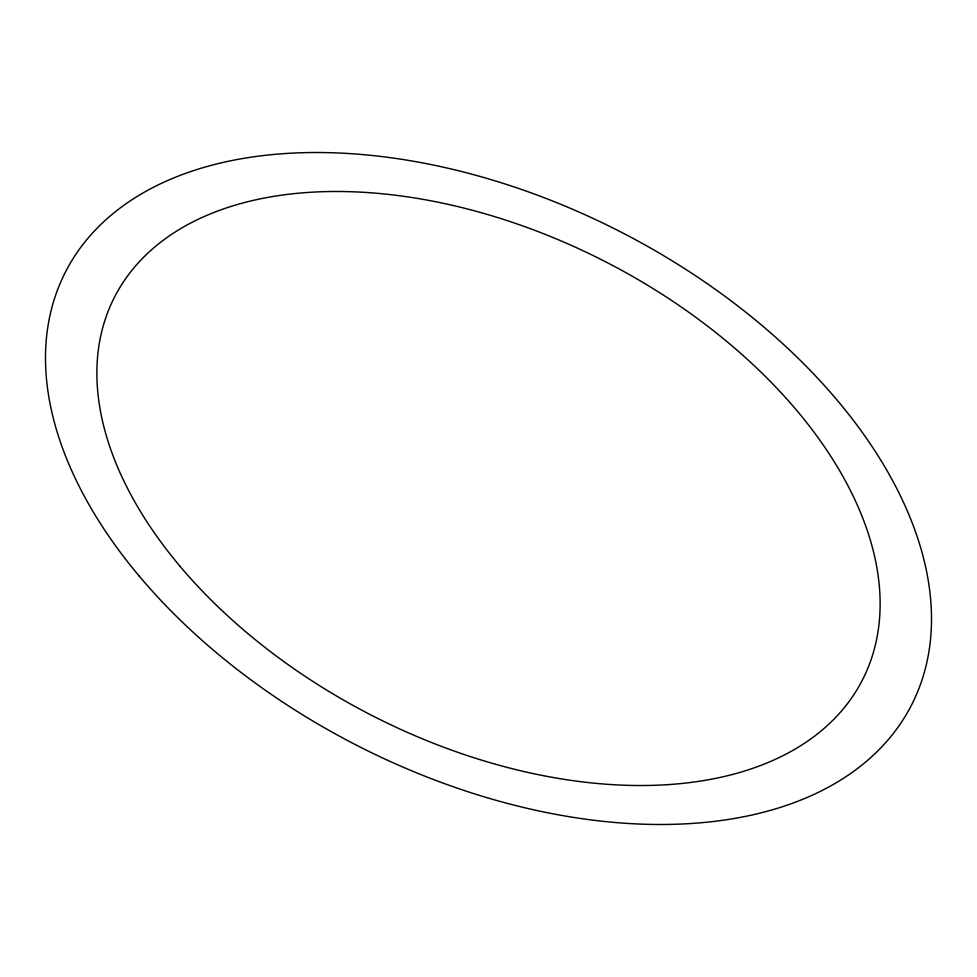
<?xml version="1.0" encoding="UTF-8"?>
<svg xmlns="http://www.w3.org/2000/svg" width="977" height="977" viewBox="0 0 977 977"><rect width="100%" height="100%" fill="white"/><g stroke="black" fill="none" stroke-linecap="round" stroke-linejoin="round"><path stroke-width="1.47" d="M139.088 575.942A475.225 288.642 27.1 0 0 899.06 725.728A475.225 288.642 27.1 0 0 427.352 163.831A475.225 288.642 27.1 0 0 139.088 575.942M179.621 565.805A420.098 255.156 27.1 0 0 851.443 698.213A420.098 255.156 27.1 0 0 434.447 201.494A420.098 255.156 27.1 0 0 179.621 565.805"/></g></svg>
